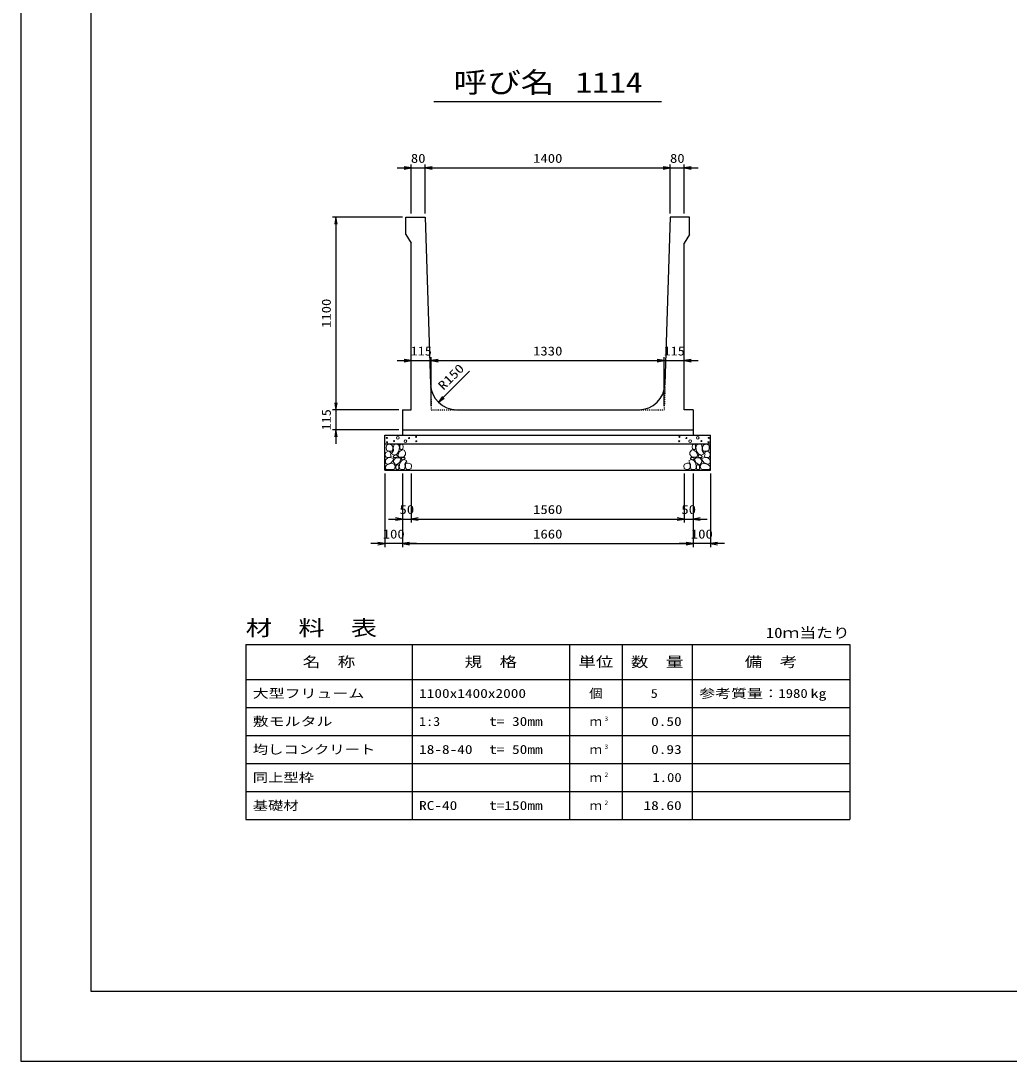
# Model space of a CAD drawing. Units: millimetres at full size. Extents: x 0 to 16820, y 0 to 11880.
# Drawn here: x 0 to 5646, y 0 to 5940 of the extents above; entities that cross this region are included whole.
import ezdxf
from ezdxf.enums import TextEntityAlignment as Align

# ---------------------------------------------------------------- set-up
doc = ezdxf.new("R2010")
doc.units = ezdxf.units.MM
doc.linetypes.add('DASHED_SPACED', pattern=[12, 6, -6])
for name, color, linetype, lineweight in [('0_2', 7, 'Continuous', 25), ('D-DCR-HCHn', 4, 'Continuous', 9), ('D-MTR-FRAM', 7, 'Continuous', 25), ('D-MTR-LINE', 7, 'Continuous', 25), ('D-STR-DIM', 7, 'Continuous', 25), ('D-STR-STRn', 1, 'Continuous', 25), ('D-TTL', 2, 'Continuous', 25), ('D-TTL-TXT', 7, 'Continuous', 25)]:
    doc.layers.add(name, color=color, linetype=linetype, lineweight=lineweight)
doc.layers.add('D-MTR', color=7, linetype='Continuous')
doc.layers.add('D-MTR-TXT', color=7, linetype='Continuous')
doc.styles.add('ＭＳ ゴシック', font='')
doc.styles.get('ＭＳ ゴシック').set_extended_font_data('MS Gothic')

# ---------------------------------------------------------------- blocks, each defined once
blk = doc.blocks.new('open_arrow')
at = {"color": 0, "linetype": 'Continuous', "lineweight": -2}
blk.add_lwpolyline([(7.5, 1.25), (0, 0), (7.5, -1.25)], dxfattribs=at)

msp = doc.modelspace()

# ---------------------------------------------------------------- linework, layer by layer
at = {"layer": '0_2'}
for p, q in [((2180, 3354.775), (2180, 3074.775)), ((2230, 3354.775), (2230, 3074.775)), ((2230, 3354.775), (2230, 3074.775)), ((3790, 3354.775), (3790, 3074.775)), ((2100, 3094.775), (2310, 3094.775)), ((2230, 3094.775), (3790, 3094.775))]:
    msp.add_line(p, q, dxfattribs=at)
at = {"layer": 'D-DCR-HCHn'}
for points in [[(2118.399, 3518.471), (2102.796, 3521.938), (2088.928, 3515.003), (2087.194, 3499.401), (2090.661, 3487.266), (2107.997, 3482.065), (2120.132, 3482.065), (2125.333, 3490.733), (2125.333, 3509.803)], [(2132.267, 3520.204), (2127.067, 3504.602), (2128.8, 3487.266), (2116.665, 3468.196), (2132.267, 3459.529), (2149.603, 3468.196), (2160.005, 3482.065), (2163.472, 3504.602), (2160.005, 3516.737), (2149.603, 3521.938)], [(2165.206, 3516.737), (2165.206, 3495.934), (2173.874, 3490.733), (2182.542, 3495.934), (2184.275, 3508.069), (2182.542, 3518.471), (2170.407, 3521.938)], [(3854.794, 3516.737), (3854.794, 3495.934), (3846.126, 3490.733), (3837.458, 3495.934), (3835.725, 3508.069), (3837.458, 3518.471), (3849.593, 3521.938)], [(3887.733, 3520.204), (3892.933, 3504.602), (3891.2, 3487.266), (3903.335, 3468.196), (3887.733, 3459.529), (3870.397, 3468.196), (3859.995, 3482.065), (3856.528, 3504.602), (3859.995, 3516.737), (3870.397, 3521.938)], [(3901.601, 3518.471), (3917.204, 3521.938), (3931.072, 3515.003), (3932.806, 3499.401), (3929.339, 3487.266), (3912.003, 3482.065), (3899.868, 3482.065), (3894.667, 3490.733), (3894.667, 3509.803)], [(2085.46, 3475.131), (2080.26, 3459.529), (2087.194, 3449.127), (2104.53, 3447.393), (2116.366, 3452.475), (2111.464, 3464.729), (2114.932, 3471.664), (2107.997, 3478.598), (2097.596, 3482.065)], [(2118.366, 3417.532), (2131.208, 3436.794), (2129.603, 3441.609), (2111.946, 3446.425), (2095.894, 3444.82), (2084.658, 3435.189), (2083.052, 3423.952), (2084.658, 3412.716), (2097.499, 3409.506)], [(2135.735, 3459.529), (2127.067, 3452.594), (2130.534, 3447.393), (2142.669, 3447.393), (2147.87, 3449.127), (2151.337, 3456.061), (2146.136, 3461.262)], [(2161.739, 3478.598), (2153.071, 3457.795), (2160.005, 3449.127), (2180.808, 3449.127), (2189.476, 3452.594), (2198.144, 3464.729), (2198.144, 3475.131), (2189.476, 3489), (2179.074, 3490.733)], [(2187.389, 3435.189), (2195.415, 3441.609), (2192.204, 3446.425), (2180.968, 3446.425), (2176.153, 3444.82), (2172.942, 3438.399), (2177.758, 3433.583)], [(3858.261, 3478.598), (3866.929, 3457.795), (3859.995, 3449.127), (3839.192, 3449.127), (3830.524, 3452.594), (3821.856, 3464.729), (3821.856, 3475.131), (3830.524, 3489), (3840.926, 3490.733)], [(3832.611, 3435.189), (3824.585, 3441.609), (3827.796, 3446.425), (3839.032, 3446.425), (3843.847, 3444.82), (3847.058, 3438.399), (3842.242, 3433.583)], [(3884.265, 3459.529), (3892.933, 3452.594), (3889.466, 3447.393), (3877.331, 3447.393), (3872.13, 3449.127), (3868.663, 3456.061), (3873.864, 3461.262)], [(3901.634, 3417.532), (3888.792, 3436.794), (3890.397, 3441.609), (3908.054, 3446.425), (3924.106, 3444.82), (3935.342, 3435.189), (3936.948, 3423.952), (3935.342, 3412.716), (3922.501, 3409.506)], [(3934.54, 3475.131), (3939.74, 3459.529), (3932.806, 3449.127), (3915.47, 3447.393), (3903.634, 3452.475), (3908.536, 3464.729), (3905.068, 3471.664), (3912.003, 3478.598), (3922.404, 3482.065)], [(2124.787, 3377.402), (2136.023, 3382.218), (2139.234, 3398.27), (2132.813, 3409.506), (2121.577, 3412.716), (2107.13, 3411.111), (2091.078, 3404.69), (2083.052, 3395.059), (2083.052, 3383.823), (2087.868, 3377.402), (2107.13, 3379.007)], [(2163.311, 3417.532), (2171.337, 3436.794), (2164.916, 3444.82), (2145.654, 3444.82), (2137.628, 3441.609), (2129.603, 3430.373), (2129.603, 3420.742), (2137.628, 3407.901), (2147.259, 3406.295)], [(2160.101, 3382.218), (2160.101, 3401.48), (2152.075, 3406.295), (2144.049, 3401.48), (2142.444, 3390.244), (2144.049, 3380.613), (2155.285, 3377.402)], [(2190.599, 3379.007), (2195.415, 3393.454), (2193.81, 3409.506), (2205.046, 3427.163), (2190.599, 3435.189), (2174.548, 3427.163), (2164.916, 3414.321), (2161.706, 3393.454), (2164.916, 3382.218), (2174.548, 3377.402)], [(2203.441, 3380.613), (2217.887, 3377.402), (2230.729, 3383.823), (2232.334, 3398.27), (2229.124, 3409.506), (2213.072, 3414.321), (2201.836, 3414.321), (2197.02, 3406.295), (2197.02, 3388.638)], [(3816.559, 3380.613), (3802.113, 3377.402), (3789.271, 3383.823), (3787.666, 3398.27), (3790.876, 3409.506), (3806.928, 3414.321), (3818.164, 3414.321), (3822.98, 3406.295), (3822.98, 3388.638)], [(3829.401, 3379.007), (3824.585, 3393.454), (3826.19, 3409.506), (3814.954, 3427.163), (3829.401, 3435.189), (3845.452, 3427.163), (3855.084, 3414.321), (3858.294, 3393.454), (3855.084, 3382.218), (3845.452, 3377.402)], [(3856.689, 3417.532), (3848.663, 3436.794), (3855.084, 3444.82), (3874.346, 3444.82), (3882.372, 3441.609), (3890.397, 3430.373), (3890.397, 3420.742), (3882.372, 3407.901), (3872.741, 3406.295)], [(3859.899, 3382.218), (3859.899, 3401.48), (3867.925, 3406.295), (3875.951, 3401.48), (3877.556, 3390.244), (3875.951, 3380.613), (3864.715, 3377.402)], [(3895.213, 3377.402), (3883.977, 3382.218), (3880.766, 3398.27), (3887.187, 3409.506), (3898.423, 3412.716), (3912.87, 3411.111), (3928.922, 3404.69), (3936.948, 3395.059), (3936.948, 3383.823), (3932.132, 3377.402), (3912.87, 3379.007)]]:
    msp.add_lwpolyline(points, close=True, dxfattribs=at)
for centre, radius in [((2153.336, 3558.73), 7.5), ((2258.131, 3564.781), 3), ((3761.869, 3564.781), 3), ((3866.664, 3558.73), 7.5), ((2090.727, 3558.73), 3), ((2091.869, 3533.685), 3), ((2132.292, 3540.527), 3), ((2196.664, 3539.736), 7.5), ((2217.708, 3557.939), 3), ((2259.273, 3539.736), 3), ((3760.727, 3539.736), 3), ((3802.292, 3557.939), 3), ((3823.336, 3539.736), 7.5), ((3887.708, 3540.527), 3), ((3928.131, 3533.685), 3), ((3929.273, 3558.73), 3)]:
    msp.add_circle(centre, radius, dxfattribs=at)
at = {"layer": 'D-MTR-FRAM'}
for p, q in [((1285, 2379.775), (4735, 2379.775)), ((1285, 2379.775), (1285, 1379.775)), ((4735, 2379.775), (4735, 1379.775)), ((1285, 1379.775), (4735, 1379.775))]:
    msp.add_line(p, q, dxfattribs=at)
at = {"layer": 'D-MTR-LINE'}
for p, q in [((2235, 2379.775), (2235, 1379.775)), ((3135, 2379.775), (3135, 1379.775)), ((3435, 2379.775), (3435, 1379.775)), ((3835, 2379.775), (3835, 1379.775)), ((1285, 2179.775), (4735, 2179.775)), ((1285, 2019.775), (4735, 2019.775)), ((1285, 1859.775), (4735, 1859.775)), ((1285, 1699.775), (4735, 1699.775)), ((1285, 1539.775), (4735, 1539.775))]:
    msp.add_line(p, q, dxfattribs=at)
at = {"layer": 'D-STR-DIM'}
for p, q in [((2230, 4839.775), (2230, 5119.775)), ((2310, 4839.775), (2310, 5119.775)), ((2310, 4839.775), (2310, 5119.775)), ((3710, 4839.775), (3710, 5119.775)), ((3710, 4839.775), (3710, 5119.775)), ((3790, 4839.775), (3790, 5119.775)), ((2150, 5099.775), (2390, 5099.775)), ((2310, 5099.775), (3710, 5099.775)), ((3630, 5099.775), (3870, 5099.775)), ((2180, 4819.775), (1780, 4819.775)), ((1800, 4819.775), (1800, 3719.775)), ((2150, 3999.775), (2425, 3999.775)), ((2345, 3739.775), (2345, 4019.775)), ((2345, 3739.775), (2345, 4019.775)), ((2345, 3999.775), (3675, 3999.775)), ((3595, 3999.775), (3870, 3999.775)), ((3675, 3739.775), (3675, 4019.775)), ((3675, 3739.775), (3675, 4019.775)), ((2385.937, 3762.036), (2562.714, 3938.812)), ((1800, 3799.775), (1800, 3524.775)), ((2160, 3719.775), (1780, 3719.775)), ((2160, 3719.775), (1780, 3719.775)), ((2160, 3604.775), (1780, 3604.775)), ((2080, 3354.775), (2080, 2934.775)), ((2180, 3354.775), (2180, 2934.775)), ((2180, 3354.775), (2180, 2934.775)), ((3790, 3354.775), (3790, 3074.775)), ((3840, 3354.775), (3840, 2934.775)), ((3840, 3354.775), (3840, 2934.775)), ((3840, 3354.775), (3840, 3074.775)), ((3940, 3354.775), (3940, 2934.775)), ((3710, 3094.775), (3920, 3094.775)), ((2260, 2954.775), (2000, 2954.775)), ((2180, 2954.775), (3840, 2954.775)), ((4020, 2954.775), (3760, 2954.775))]:
    msp.add_line(p, q, dxfattribs=at)
at = {"layer": 'D-STR-STRn'}
for p, q in [((2200, 4819.775), (2310, 4819.775)), ((2200, 4719.775), (2200, 4819.775)), ((2310, 4819.775), (2340.379, 3865.005)), ((3710, 4819.775), (3679.621, 3865.005)), ((3820, 4819.775), (3710, 4819.775)), ((3820, 4719.775), (3820, 4819.775)), ((2200, 4719.775), (2230, 4669.775)), ((3820, 4719.775), (3790, 4669.775)), ((2230, 3719.775), (2230, 4669.775)), ((3790, 3719.775), (3790, 4669.775)), ((2180, 3719.775), (2180, 3604.775)), ((2180, 3719.775), (2230, 3719.775)), ((2490.303, 3719.775), (3529.697, 3719.775)), ((3840, 3719.775), (3790, 3719.775)), ((3840, 3719.775), (3840, 3604.775)), ((2080, 3374.775), (2080, 3574.775)), ((2080, 3574.775), (3940, 3574.775)), ((2180, 3604.775), (3840, 3604.775)), ((2180, 3604.775), (2180, 3574.775)), ((3840, 3604.775), (3840, 3574.775)), ((3940, 3374.775), (3940, 3574.775)), ((2080, 3524.775), (3940, 3524.775)), ((2080, 3374.775), (3940, 3374.775))]:
    msp.add_line(p, q, dxfattribs=at)
at = {"layer": 'D-STR-STRn', "color": 2, "linetype": 'DASHED_SPACED'}
for p, q in [((2340.379, 3865.005), (2345, 3719.775)), ((3679.621, 3865.005), (3675, 3719.775)), ((2345, 3719.775), (2490.303, 3719.775)), ((3529.697, 3719.775), (3675, 3719.775))]:
    msp.add_line(p, q, dxfattribs=at)
at = {"layer": 'D-STR-STRn'}
for centre, start, end in [((2490.303, 3869.775), 181.82243, 270), ((3529.697, 3869.775), 270, 358.17757)]:
    msp.add_arc(centre, 150, start, end, dxfattribs=at)
at = {"layer": 'D-TTL'}
for points in [[(0, 0), (16820, 0), (16820, 11880), (0, 11880)], [(400, 400), (16420, 400), (16420, 11480), (400, 11480)]]:
    msp.add_lwpolyline(points, close=True, dxfattribs=at)
at = {"layer": 'D-TTL-TXT'}
msp.add_line((2360, 5479.775), (3660, 5479.775), dxfattribs=at)

# ---------------------------------------------------------------- block references
at = {"layer": '0_2', "xscale": 5.33, "yscale": 5.33, "rotation": 180}
for p in [(2180, 3094.775), (3790, 3094.775)]:
    msp.add_blockref('open_arrow', p, dxfattribs=at)
at = {"layer": '0_2', "xscale": 5.33, "yscale": 5.33}
msp.add_blockref('open_arrow', (2230, 3094.775), dxfattribs=at)
msp.add_blockref('open_arrow', (2230, 3094.775), dxfattribs=at)
at = {"layer": 'D-STR-DIM', "xscale": 5.33, "yscale": 5.33}
for p, rotation in [((2230, 5099.775), 180), ((3710, 5099.775), 180), ((3710, 5099.775), 180), ((1800, 4819.775), 270), ((2230, 3999.775), 180), ((3675, 3999.775), 180), ((3675, 3999.775), 180), ((1800, 3719.775), 90), ((1800, 3719.775), 90), ((2385.937, 3762.036), 45), ((1800, 3604.775), 270), ((3790, 3094.775), 180), ((2080, 2954.775), 180), ((3840, 2954.775), 180), ((3840, 2954.775), 180)]:
    msp.add_blockref('open_arrow', p, dxfattribs=dict(at, rotation=rotation))
for p in [(2310, 5099.775), (2310, 5099.775), (3790, 5099.775), (2345, 3999.775), (2345, 3999.775), (3790, 3999.775), (3840, 3094.775), (2180, 2954.775), (2180, 2954.775), (3940, 2954.775)]:
    msp.add_blockref('open_arrow', p, dxfattribs=at)

# ---------------------------------------------------------------- texts
at = {"layer": '0_2', "style": 'ＭＳ ゴシック', "width": 1.2}
for s, p in [('50', (2205, 3149.775)), ('1560', (3010, 3149.775))]:
    msp.add_text(s, height=51.32, dxfattribs=at).set_placement(p, align=Align.MIDDLE_CENTER)
at = {"layer": 'D-MTR', "style": 'ＭＳ ゴシック', "width": 1.25}
msp.add_text('材\u3000料\u3000表', height=87.98, dxfattribs=at).set_placement((1285, 2403.775), align=Align.BOTTOM_LEFT)
at = {"layer": 'D-MTR', "style": 'ＭＳ ゴシック', "width": 1.2}
msp.add_text('10ｍ当たり', height=58.65, dxfattribs=at).set_placement((4735, 2399.108), align=Align.BOTTOM_RIGHT)
at = {"layer": 'D-MTR-TXT', "style": 'ＭＳ ゴシック'}
for s, height, width, p in [('名\u3000称', 58.65, 1.25, (1760, 2279.775)), ('規\u3000格', 58.65, 1.25, (2685, 2279.775)), ('単位', 58.65, 1.25, (3285, 2279.775)), ('数\u3000量', 58.65, 1.25, (3635, 2279.775)), ('備\u3000考', 58.65, 1.25, (4285, 2279.775)), ('個', 51.32, 1.1, (3285, 2099.775))]:
    msp.add_text(s, height=height, dxfattribs=dict(at, width=width)).set_placement(p, align=Align.MIDDLE_CENTER)
for s, width, p in [('大型フリューム', 1.3, (1325, 2099.775)), ('1100x1400x2000', 1.25, (2275, 2099.775)), ('参考質量：    kg', 1.3, (3875, 2099.775)), ('敷モルタル', 1.3, (1325, 1939.775)), ('1:3', 1.15, (2275, 1939.775)), ('t= 30mm', 1.25, (2675, 1939.775)), ('均しコンクリート', 1.25, (1325, 1779.775)), ('18-8-40', 1.25, (2275, 1779.775)), ('t= 50mm', 1.25, (2675, 1779.775)), ('同上型枠', 1.25, (1325, 1619.775)), ('基礎材', 1.25, (1325, 1459.775)), ('RC-40', 1.25, (2275, 1459.775)), ('t=150mm', 1.25, (2675, 1459.775))]:
    msp.add_text(s, height=51.32, dxfattribs=dict(at, width=width)).set_placement(p, align=Align.MIDDLE_LEFT)
for s, width, p in [('5', 1.15, (3638.553, 2099.775)), ('1980', 1.2, (4495, 2099.775)), ('0.50', 1.25, (3775, 1939.775)), ('0.93', 1.25, (3775, 1779.775)), ('1.00', 1.2, (3775, 1619.775)), ('18.60', 1.25, (3775, 1459.775))]:
    msp.add_text(s, height=51.32, dxfattribs=dict(at, width=width)).set_placement(p, align=Align.MIDDLE_RIGHT)
at = {"layer": 'D-MTR-TXT', "style": 'ＭＳ ゴシック', "width": 1.15}
for s, p in [('3', (3335, 1935.108)), ('3', (3335, 1775.108)), ('2', (3335, 1615.108)), ('2', (3335, 1455.108))]:
    msp.add_text(s, height=25.66, dxfattribs=at).set_placement(p, align=Align.BOTTOM_LEFT)
at = {"layer": 'D-MTR-TXT', "style": 'ＭＳ ゴシック'}
for p in [(3285, 1939.775), (3285, 1779.775), (3285, 1619.775), (3285, 1459.775)]:
    msp.add_text('ｍ', height=51.32, dxfattribs=at).set_placement(p, align=Align.MIDDLE_CENTER)
at = {"layer": 'D-STR-DIM', "style": 'ＭＳ ゴシック'}
for s, width, p in [('80', 1.2, (2270, 5154.775)), ('1400', 1.2, (3010, 5154.775)), ('80', 1.2, (3750, 5154.775)), ('115', 1.15, (2287.5, 4054.775)), ('1330', 1.2, (3010, 4054.775)), ('115', 1.15, (3732.5, 4054.775)), ('50', 1.2, (3815, 3149.775)), ('100', 1.2, (2130, 3009.775)), ('1660', 1.2, (3010, 3009.775)), ('100', 1.2, (3890, 3009.775))]:
    msp.add_text(s, height=51.32, dxfattribs=dict(at, width=width)).set_placement(p, align=Align.MIDDLE_CENTER)
for s, width, p in [('1100', 1.2, (1745, 4269.775)), ('115', 1.15, (1745, 3662.275))]:
    msp.add_text(s, height=51.32, rotation=90, dxfattribs=dict(at, width=width)).set_placement(p, align=Align.MIDDLE_CENTER)
at = {"layer": 'D-STR-DIM', "style": 'ＭＳ ゴシック', "width": 1.25}
msp.add_text('R150', height=51.32, rotation=45, dxfattribs=at).set_placement((2424.877, 3816.061), align=Align.BOTTOM_LEFT)
at = {"layer": 'D-TTL-TXT', "style": 'ＭＳ ゴシック', "width": 1.2}
for s, p in [('呼び名', (2760, 5494.775)), ('1114', (3360, 5494.775))]:
    msp.add_text(s, height=117.3, dxfattribs=at).set_placement(p, align=Align.BOTTOM_CENTER)

doc.saveas('drawing.dxf')
